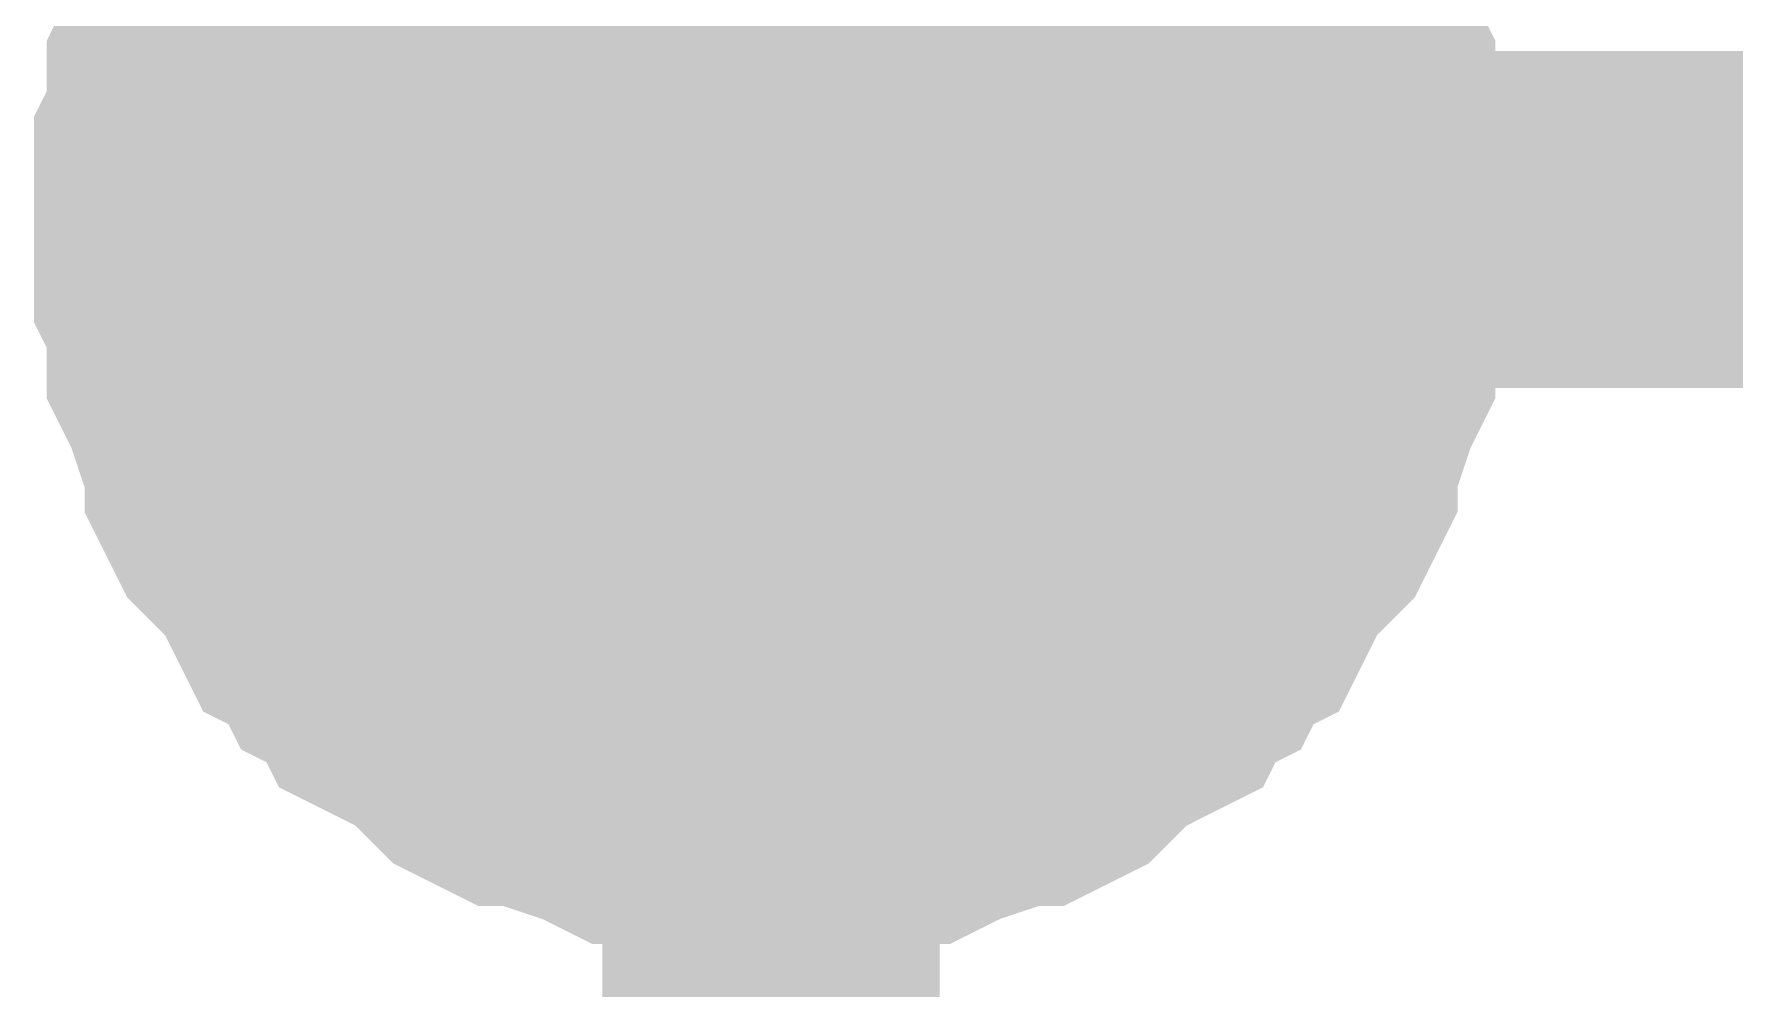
# Model space of a CAD drawing. Header units: inches. Extents: x 0 to 11.5, y 0 to 7.6.
# Drawn here: x 5.2747 to 5.3342, y 5.0729 to 5.1063 of the extents above; entities that cross this region are included whole.
import ezdxf

# ---------------------------------------------------------------- set-up
doc = ezdxf.new("R2010")
doc.units = ezdxf.units.IN
doc.header["$MEASUREMENT"] = 0
doc.layers.add('Sheet', color=255, linetype='Continuous')

msp = doc.modelspace()

# ---------------------------------------------------------------- linework, layer by layer
at = {"layer": 'Sheet'}
for points in [[(5.40035, 4.399721, 0.0118, 0.0118, 0), (5.30045, 4.399721, 0.0118, 0.0118, 0), (5.30045, 5.099837, 0.0118, 0.0118, 0), (5.30045, 6.399674, 0.0118, 0.0118, 0), (5.50025, 6.399674, 0.0118, 0.0118, 0)], [(5.280558, 5.099837, 0.0118, 0.0118, 0), (5.280558, 5.100722, 0.0118, 0.0118, 0), (5.280558, 5.102048, 0.0118, 0.0118, 0), (5.281, 5.102933, 0.0118, 0.0118, 0), (5.281, 5.103818, 0.0118, 0.0118, 0), (5.281, 5.104702, 0.0118, 0.0118, 0), (5.281442, 5.105587, 0.0118, 0.0118, 0), (5.281884, 5.106913, 0.0118, 0.0118, 0), (5.282326, 5.107798, 0.0118, 0.0118, 0), (5.282326, 5.108682, 0.0118, 0.0118, 0), (5.282768, 5.109567, 0.0118, 0.0118, 0), (5.28321, 5.110009, 0.0118, 0.0118, 0), (5.284094, 5.110894, 0.0118, 0.0118, 0), (5.284536, 5.111778, 0.0118, 0.0118, 0), (5.284978, 5.112663, 0.0118, 0.0118, 0)], [(5.280558, 5.099837, 0.0118, 0.0118, 0), (5.280558, 5.100722, 0.0118, 0.0118, 0), (5.280558, 5.102048, 0.0118, 0.0118, 0), (5.281, 5.102933, 0.0118, 0.0118, 0), (5.281, 5.103818, 0.0118, 0.0118, 0), (5.281, 5.104702, 0.0118, 0.0118, 0), (5.281442, 5.105587, 0.0118, 0.0118, 0), (5.281884, 5.106913, 0.0118, 0.0118, 0), (5.282326, 5.107798, 0.0118, 0.0118, 0), (5.282326, 5.108682, 0.0118, 0.0118, 0), (5.282768, 5.109567, 0.0118, 0.0118, 0), (5.28321, 5.110009, 0.0118, 0.0118, 0), (5.284094, 5.110894, 0.0118, 0.0118, 0), (5.284536, 5.111778, 0.0118, 0.0118, 0), (5.284978, 5.112663, 0.0118, 0.0118, 0)], [(5.280558, 5.099837, 0.0118, 0.0118, 0), (5.280558, 5.100722, 0.0118, 0.0118, 0), (5.280558, 5.102048, 0.0118, 0.0118, 0), (5.281, 5.102933, 0.0118, 0.0118, 0), (5.281, 5.103818, 0.0118, 0.0118, 0), (5.281, 5.104702, 0.0118, 0.0118, 0), (5.281442, 5.105587, 0.0118, 0.0118, 0), (5.281884, 5.106913, 0.0118, 0.0118, 0), (5.282326, 5.107798, 0.0118, 0.0118, 0), (5.282326, 5.108682, 0.0118, 0.0118, 0), (5.282768, 5.109567, 0.0118, 0.0118, 0), (5.28321, 5.110009, 0.0118, 0.0118, 0), (5.284094, 5.110894, 0.0118, 0.0118, 0), (5.284536, 5.111778, 0.0118, 0.0118, 0), (5.284978, 5.112663, 0.0118, 0.0118, 0)], [(5.280558, 5.099837, 0.0118, 0.0118, 0), (5.280558, 5.100722, 0.0118, 0.0118, 0), (5.280558, 5.102048, 0.0118, 0.0118, 0), (5.281, 5.102933, 0.0118, 0.0118, 0), (5.281, 5.103818, 0.0118, 0.0118, 0), (5.281, 5.104702, 0.0118, 0.0118, 0), (5.281442, 5.105587, 0.0118, 0.0118, 0), (5.281884, 5.106913, 0.0118, 0.0118, 0), (5.282326, 5.107798, 0.0118, 0.0118, 0), (5.282326, 5.108682, 0.0118, 0.0118, 0), (5.282768, 5.109567, 0.0118, 0.0118, 0), (5.28321, 5.110009, 0.0118, 0.0118, 0), (5.284094, 5.110894, 0.0118, 0.0118, 0), (5.284536, 5.111778, 0.0118, 0.0118, 0), (5.284978, 5.112663, 0.0118, 0.0118, 0)], [(5.315921, 5.112663, 0.0118, 0.0118, 0), (5.316363, 5.111778, 0.0118, 0.0118, 0), (5.316805, 5.110894, 0.0118, 0.0118, 0), (5.317689, 5.110009, 0.0118, 0.0118, 0), (5.318131, 5.109567, 0.0118, 0.0118, 0), (5.318573, 5.108682, 0.0118, 0.0118, 0), (5.318573, 5.107798, 0.0118, 0.0118, 0), (5.319015, 5.106913, 0.0118, 0.0118, 0), (5.319457, 5.105587, 0.0118, 0.0118, 0), (5.319899, 5.104702, 0.0118, 0.0118, 0), (5.319899, 5.103818, 0.0118, 0.0118, 0), (5.319899, 5.102933, 0.0118, 0.0118, 0), (5.320341, 5.102048, 0.0118, 0.0118, 0), (5.320341, 5.100722, 0.0118, 0.0118, 0), (5.320341, 5.099837, 0.0118, 0.0118, 0)], [(5.315921, 5.112663, 0.0118, 0.0118, 0), (5.316363, 5.111778, 0.0118, 0.0118, 0), (5.316805, 5.110894, 0.0118, 0.0118, 0), (5.317689, 5.110009, 0.0118, 0.0118, 0), (5.318131, 5.109567, 0.0118, 0.0118, 0), (5.318573, 5.108682, 0.0118, 0.0118, 0), (5.318573, 5.107798, 0.0118, 0.0118, 0), (5.319015, 5.106913, 0.0118, 0.0118, 0), (5.319457, 5.105587, 0.0118, 0.0118, 0), (5.319899, 5.104702, 0.0118, 0.0118, 0), (5.319899, 5.103818, 0.0118, 0.0118, 0), (5.319899, 5.102933, 0.0118, 0.0118, 0), (5.320341, 5.102048, 0.0118, 0.0118, 0), (5.320341, 5.100722, 0.0118, 0.0118, 0), (5.320341, 5.099837, 0.0118, 0.0118, 0)], [(5.315921, 5.112663, 0.0118, 0.0118, 0), (5.316363, 5.111778, 0.0118, 0.0118, 0), (5.316805, 5.110894, 0.0118, 0.0118, 0), (5.317689, 5.110009, 0.0118, 0.0118, 0), (5.318131, 5.109567, 0.0118, 0.0118, 0), (5.318573, 5.108682, 0.0118, 0.0118, 0), (5.318573, 5.107798, 0.0118, 0.0118, 0), (5.319015, 5.106913, 0.0118, 0.0118, 0), (5.319457, 5.105587, 0.0118, 0.0118, 0), (5.319899, 5.104702, 0.0118, 0.0118, 0), (5.319899, 5.103818, 0.0118, 0.0118, 0), (5.319899, 5.102933, 0.0118, 0.0118, 0), (5.320341, 5.102048, 0.0118, 0.0118, 0), (5.320341, 5.100722, 0.0118, 0.0118, 0), (5.320341, 5.099837, 0.0118, 0.0118, 0)], [(5.315921, 5.112663, 0.0118, 0.0118, 0), (5.316363, 5.111778, 0.0118, 0.0118, 0), (5.316805, 5.110894, 0.0118, 0.0118, 0), (5.317689, 5.110009, 0.0118, 0.0118, 0), (5.318131, 5.109567, 0.0118, 0.0118, 0), (5.318573, 5.108682, 0.0118, 0.0118, 0), (5.318573, 5.107798, 0.0118, 0.0118, 0), (5.319015, 5.106913, 0.0118, 0.0118, 0), (5.319457, 5.105587, 0.0118, 0.0118, 0), (5.319899, 5.104702, 0.0118, 0.0118, 0), (5.319899, 5.103818, 0.0118, 0.0118, 0), (5.319899, 5.102933, 0.0118, 0.0118, 0), (5.320341, 5.102048, 0.0118, 0.0118, 0), (5.320341, 5.100722, 0.0118, 0.0118, 0), (5.320341, 5.099837, 0.0118, 0.0118, 0)], [(5.280558, 5.099837, 0.0039, 0.0039, 0), (5.280558, 5.100722, 0.0039, 0.0039, 0), (5.280558, 5.102048, 0.0039, 0.0039, 0), (5.281, 5.102933, 0.0039, 0.0039, 0), (5.281, 5.103818, 0.0039, 0.0039, 0), (5.281, 5.104702, 0.0039, 0.0039, 0), (5.281442, 5.105587, 0.0039, 0.0039, 0), (5.281884, 5.106913, 0.0039, 0.0039, 0), (5.282326, 5.107798, 0.0039, 0.0039, 0), (5.282326, 5.108682, 0.0039, 0.0039, 0)], [(5.280558, 5.099837, 0.0039, 0.0039, 0), (5.280558, 5.100722, 0.0039, 0.0039, 0), (5.280558, 5.102048, 0.0039, 0.0039, 0), (5.281, 5.102933, 0.0039, 0.0039, 0), (5.281, 5.103818, 0.0039, 0.0039, 0), (5.281, 5.104702, 0.0039, 0.0039, 0), (5.281442, 5.105587, 0.0039, 0.0039, 0), (5.281884, 5.106913, 0.0039, 0.0039, 0), (5.282326, 5.107798, 0.0039, 0.0039, 0), (5.282326, 5.108682, 0.0039, 0.0039, 0)], [(5.280558, 5.099837, 0.0039, 0.0039, 0), (5.280558, 5.100722, 0.0039, 0.0039, 0), (5.280558, 5.102048, 0.0039, 0.0039, 0), (5.281, 5.102933, 0.0039, 0.0039, 0), (5.281, 5.103818, 0.0039, 0.0039, 0), (5.281, 5.104702, 0.0039, 0.0039, 0), (5.281442, 5.105587, 0.0039, 0.0039, 0), (5.281884, 5.106913, 0.0039, 0.0039, 0), (5.282326, 5.107798, 0.0039, 0.0039, 0), (5.282326, 5.108682, 0.0039, 0.0039, 0)], [(5.280558, 5.099837, 0.0039, 0.0039, 0), (5.280558, 5.100722, 0.0039, 0.0039, 0), (5.280558, 5.102048, 0.0039, 0.0039, 0), (5.281, 5.102933, 0.0039, 0.0039, 0), (5.281, 5.103818, 0.0039, 0.0039, 0), (5.281, 5.104702, 0.0039, 0.0039, 0), (5.281442, 5.105587, 0.0039, 0.0039, 0), (5.281884, 5.106913, 0.0039, 0.0039, 0), (5.282326, 5.107798, 0.0039, 0.0039, 0), (5.282326, 5.108682, 0.0039, 0.0039, 0)], [(5.318573, 5.108682, 0.0039, 0.0039, 0), (5.318573, 5.107798, 0.0039, 0.0039, 0), (5.319015, 5.106913, 0.0039, 0.0039, 0), (5.319457, 5.105587, 0.0039, 0.0039, 0), (5.319899, 5.104702, 0.0039, 0.0039, 0), (5.319899, 5.103818, 0.0039, 0.0039, 0), (5.319899, 5.102933, 0.0039, 0.0039, 0), (5.320341, 5.102048, 0.0039, 0.0039, 0), (5.320341, 5.100722, 0.0039, 0.0039, 0), (5.320341, 5.099837, 0.0039, 0.0039, 0)], [(5.318573, 5.108682, 0.0039, 0.0039, 0), (5.318573, 5.107798, 0.0039, 0.0039, 0), (5.319015, 5.106913, 0.0039, 0.0039, 0), (5.319457, 5.105587, 0.0039, 0.0039, 0), (5.319899, 5.104702, 0.0039, 0.0039, 0), (5.319899, 5.103818, 0.0039, 0.0039, 0), (5.319899, 5.102933, 0.0039, 0.0039, 0), (5.320341, 5.102048, 0.0039, 0.0039, 0), (5.320341, 5.100722, 0.0039, 0.0039, 0), (5.320341, 5.099837, 0.0039, 0.0039, 0)], [(5.318573, 5.108682, 0.0039, 0.0039, 0), (5.318573, 5.107798, 0.0039, 0.0039, 0), (5.319015, 5.106913, 0.0039, 0.0039, 0), (5.319457, 5.105587, 0.0039, 0.0039, 0), (5.319899, 5.104702, 0.0039, 0.0039, 0), (5.319899, 5.103818, 0.0039, 0.0039, 0), (5.319899, 5.102933, 0.0039, 0.0039, 0), (5.320341, 5.102048, 0.0039, 0.0039, 0), (5.320341, 5.100722, 0.0039, 0.0039, 0), (5.320341, 5.099837, 0.0039, 0.0039, 0)], [(5.318573, 5.108682, 0.0039, 0.0039, 0), (5.318573, 5.107798, 0.0039, 0.0039, 0), (5.319015, 5.106913, 0.0039, 0.0039, 0), (5.319457, 5.105587, 0.0039, 0.0039, 0), (5.319899, 5.104702, 0.0039, 0.0039, 0), (5.319899, 5.103818, 0.0039, 0.0039, 0), (5.319899, 5.102933, 0.0039, 0.0039, 0), (5.320341, 5.102048, 0.0039, 0.0039, 0), (5.320341, 5.100722, 0.0039, 0.0039, 0), (5.320341, 5.099837, 0.0039, 0.0039, 0)], [(5.30045, 5.079935, 0.0118, 0.0118, 0), (5.299566, 5.079935, 0.0118, 0.0118, 0), (5.29824, 5.079935, 0.0118, 0.0118, 0), (5.297355, 5.080377, 0.0118, 0.0118, 0), (5.296471, 5.080377, 0.0118, 0.0118, 0), (5.295587, 5.080377, 0.0118, 0.0118, 0), (5.294703, 5.080819, 0.0118, 0.0118, 0), (5.293377, 5.081262, 0.0118, 0.0118, 0), (5.292493, 5.081704, 0.0118, 0.0118, 0), (5.291609, 5.081704, 0.0118, 0.0118, 0), (5.290725, 5.082146, 0.0118, 0.0118, 0), (5.290283, 5.082588, 0.0118, 0.0118, 0), (5.289399, 5.083473, 0.0118, 0.0118, 0), (5.288515, 5.083915, 0.0118, 0.0118, 0), (5.287631, 5.084358, 0.0118, 0.0118, 0), (5.287189, 5.085242, 0.0118, 0.0118, 0), (5.286305, 5.085684, 0.0118, 0.0118, 0), (5.285863, 5.086569, 0.0118, 0.0118, 0), (5.284978, 5.087011, 0.0118, 0.0118, 0), (5.284536, 5.087896, 0.0118, 0.0118, 0), (5.284094, 5.08878, 0.0118, 0.0118, 0), (5.28321, 5.089665, 0.0118, 0.0118, 0), (5.282768, 5.090107, 0.0118, 0.0118, 0), (5.282326, 5.090992, 0.0118, 0.0118, 0), (5.282326, 5.091876, 0.0118, 0.0118, 0), (5.281884, 5.092761, 0.0118, 0.0118, 0), (5.281442, 5.094088, 0.0118, 0.0118, 0), (5.281, 5.094972, 0.0118, 0.0118, 0), (5.281, 5.095857, 0.0118, 0.0118, 0), (5.281, 5.096741, 0.0118, 0.0118, 0), (5.280558, 5.097626, 0.0118, 0.0118, 0), (5.280558, 5.098953, 0.0118, 0.0118, 0), (5.280558, 5.099837, 0.0118, 0.0118, 0)], [(5.280558, 5.099837, 0.0118, 0.0118, 0), (5.280558, 5.099837, 0.0118, 0.0118, 0)], [(5.30045, 5.079935, 0.0118, 0.0118, 0), (5.299566, 5.079935, 0.0118, 0.0118, 0), (5.29824, 5.079935, 0.0118, 0.0118, 0), (5.297355, 5.080377, 0.0118, 0.0118, 0), (5.296471, 5.080377, 0.0118, 0.0118, 0), (5.295587, 5.080377, 0.0118, 0.0118, 0), (5.294703, 5.080819, 0.0118, 0.0118, 0), (5.293377, 5.081262, 0.0118, 0.0118, 0), (5.292493, 5.081704, 0.0118, 0.0118, 0), (5.291609, 5.081704, 0.0118, 0.0118, 0), (5.290725, 5.082146, 0.0118, 0.0118, 0), (5.290283, 5.082588, 0.0118, 0.0118, 0), (5.289399, 5.083473, 0.0118, 0.0118, 0), (5.288515, 5.083915, 0.0118, 0.0118, 0), (5.287631, 5.084358, 0.0118, 0.0118, 0), (5.287189, 5.085242, 0.0118, 0.0118, 0), (5.286305, 5.085684, 0.0118, 0.0118, 0), (5.285863, 5.086569, 0.0118, 0.0118, 0), (5.284978, 5.087011, 0.0118, 0.0118, 0), (5.284536, 5.087896, 0.0118, 0.0118, 0), (5.284094, 5.08878, 0.0118, 0.0118, 0), (5.28321, 5.089665, 0.0118, 0.0118, 0), (5.282768, 5.090107, 0.0118, 0.0118, 0), (5.282326, 5.090992, 0.0118, 0.0118, 0), (5.282326, 5.091876, 0.0118, 0.0118, 0), (5.281884, 5.092761, 0.0118, 0.0118, 0), (5.281442, 5.094088, 0.0118, 0.0118, 0), (5.281, 5.094972, 0.0118, 0.0118, 0), (5.281, 5.095857, 0.0118, 0.0118, 0), (5.281, 5.096741, 0.0118, 0.0118, 0), (5.280558, 5.097626, 0.0118, 0.0118, 0), (5.280558, 5.098953, 0.0118, 0.0118, 0), (5.280558, 5.099837, 0.0118, 0.0118, 0)], [(5.280558, 5.099837, 0.0118, 0.0118, 0), (5.280558, 5.099837, 0.0118, 0.0118, 0)], [(5.30045, 5.079935, 0.0118, 0.0118, 0), (5.299566, 5.079935, 0.0118, 0.0118, 0), (5.29824, 5.079935, 0.0118, 0.0118, 0), (5.297355, 5.080377, 0.0118, 0.0118, 0), (5.296471, 5.080377, 0.0118, 0.0118, 0), (5.295587, 5.080377, 0.0118, 0.0118, 0), (5.294703, 5.080819, 0.0118, 0.0118, 0), (5.293377, 5.081262, 0.0118, 0.0118, 0), (5.292493, 5.081704, 0.0118, 0.0118, 0), (5.291609, 5.081704, 0.0118, 0.0118, 0), (5.290725, 5.082146, 0.0118, 0.0118, 0), (5.290283, 5.082588, 0.0118, 0.0118, 0), (5.289399, 5.083473, 0.0118, 0.0118, 0), (5.288515, 5.083915, 0.0118, 0.0118, 0), (5.287631, 5.084358, 0.0118, 0.0118, 0), (5.287189, 5.085242, 0.0118, 0.0118, 0), (5.286305, 5.085684, 0.0118, 0.0118, 0), (5.285863, 5.086569, 0.0118, 0.0118, 0), (5.284978, 5.087011, 0.0118, 0.0118, 0), (5.284536, 5.087896, 0.0118, 0.0118, 0), (5.284094, 5.08878, 0.0118, 0.0118, 0), (5.28321, 5.089665, 0.0118, 0.0118, 0), (5.282768, 5.090107, 0.0118, 0.0118, 0), (5.282326, 5.090992, 0.0118, 0.0118, 0), (5.282326, 5.091876, 0.0118, 0.0118, 0), (5.281884, 5.092761, 0.0118, 0.0118, 0), (5.281442, 5.094088, 0.0118, 0.0118, 0), (5.281, 5.094972, 0.0118, 0.0118, 0), (5.281, 5.095857, 0.0118, 0.0118, 0), (5.281, 5.096741, 0.0118, 0.0118, 0), (5.280558, 5.097626, 0.0118, 0.0118, 0), (5.280558, 5.098953, 0.0118, 0.0118, 0), (5.280558, 5.099837, 0.0118, 0.0118, 0)], [(5.280558, 5.099837, 0.0118, 0.0118, 0), (5.280558, 5.099837, 0.0118, 0.0118, 0)], [(5.30045, 5.079935, 0.0118, 0.0118, 0), (5.299566, 5.079935, 0.0118, 0.0118, 0), (5.29824, 5.079935, 0.0118, 0.0118, 0), (5.297355, 5.080377, 0.0118, 0.0118, 0), (5.296471, 5.080377, 0.0118, 0.0118, 0), (5.295587, 5.080377, 0.0118, 0.0118, 0), (5.294703, 5.080819, 0.0118, 0.0118, 0), (5.293377, 5.081262, 0.0118, 0.0118, 0), (5.292493, 5.081704, 0.0118, 0.0118, 0), (5.291609, 5.081704, 0.0118, 0.0118, 0), (5.290725, 5.082146, 0.0118, 0.0118, 0), (5.290283, 5.082588, 0.0118, 0.0118, 0), (5.289399, 5.083473, 0.0118, 0.0118, 0), (5.288515, 5.083915, 0.0118, 0.0118, 0), (5.287631, 5.084358, 0.0118, 0.0118, 0), (5.287189, 5.085242, 0.0118, 0.0118, 0), (5.286305, 5.085684, 0.0118, 0.0118, 0), (5.285863, 5.086569, 0.0118, 0.0118, 0), (5.284978, 5.087011, 0.0118, 0.0118, 0), (5.284536, 5.087896, 0.0118, 0.0118, 0), (5.284094, 5.08878, 0.0118, 0.0118, 0), (5.28321, 5.089665, 0.0118, 0.0118, 0), (5.282768, 5.090107, 0.0118, 0.0118, 0), (5.282326, 5.090992, 0.0118, 0.0118, 0), (5.282326, 5.091876, 0.0118, 0.0118, 0), (5.281884, 5.092761, 0.0118, 0.0118, 0), (5.281442, 5.094088, 0.0118, 0.0118, 0), (5.281, 5.094972, 0.0118, 0.0118, 0), (5.281, 5.095857, 0.0118, 0.0118, 0), (5.281, 5.096741, 0.0118, 0.0118, 0), (5.280558, 5.097626, 0.0118, 0.0118, 0), (5.280558, 5.098953, 0.0118, 0.0118, 0), (5.280558, 5.099837, 0.0118, 0.0118, 0)], [(5.280558, 5.099837, 0.0118, 0.0118, 0), (5.280558, 5.099837, 0.0118, 0.0118, 0)], [(5.320341, 5.099837, 0.0118, 0.0118, 0), (5.320341, 5.098953, 0.0118, 0.0118, 0), (5.320341, 5.097626, 0.0118, 0.0118, 0), (5.319899, 5.096741, 0.0118, 0.0118, 0), (5.319899, 5.095857, 0.0118, 0.0118, 0), (5.319899, 5.094972, 0.0118, 0.0118, 0), (5.319457, 5.094088, 0.0118, 0.0118, 0), (5.319015, 5.092761, 0.0118, 0.0118, 0), (5.318573, 5.091876, 0.0118, 0.0118, 0), (5.318573, 5.090992, 0.0118, 0.0118, 0), (5.318131, 5.090107, 0.0118, 0.0118, 0), (5.317689, 5.089665, 0.0118, 0.0118, 0), (5.316805, 5.08878, 0.0118, 0.0118, 0), (5.316363, 5.087896, 0.0118, 0.0118, 0), (5.315921, 5.087011, 0.0118, 0.0118, 0), (5.315037, 5.086569, 0.0118, 0.0118, 0), (5.314595, 5.085684, 0.0118, 0.0118, 0), (5.313711, 5.085242, 0.0118, 0.0118, 0), (5.313269, 5.084358, 0.0118, 0.0118, 0), (5.312385, 5.083915, 0.0118, 0.0118, 0), (5.311501, 5.083473, 0.0118, 0.0118, 0), (5.310617, 5.082588, 0.0118, 0.0118, 0), (5.310175, 5.082146, 0.0118, 0.0118, 0), (5.30929, 5.081704, 0.0118, 0.0118, 0), (5.308406, 5.081704, 0.0118, 0.0118, 0), (5.307522, 5.081262, 0.0118, 0.0118, 0), (5.306196, 5.080819, 0.0118, 0.0118, 0), (5.305312, 5.080377, 0.0118, 0.0118, 0), (5.304428, 5.080377, 0.0118, 0.0118, 0), (5.303544, 5.080377, 0.0118, 0.0118, 0), (5.30266, 5.079935, 0.0118, 0.0118, 0), (5.301334, 5.079935, 0.0118, 0.0118, 0), (5.30045, 5.079935, 0.0118, 0.0118, 0)], [(9.49802, 4.399721, 0.0118, 0.0118, 0), (9.39812, 4.399721, 0.0118, 0.0118, 0), (9.39812, 5.099837, 0.0118, 0.0118, 0), (5.30045, 5.099837, 0.0118, 0.0118, 0)], [(5.320341, 5.099837, 0.0118, 0.0118, 0), (5.320341, 5.098953, 0.0118, 0.0118, 0), (5.320341, 5.097626, 0.0118, 0.0118, 0), (5.319899, 5.096741, 0.0118, 0.0118, 0), (5.319899, 5.095857, 0.0118, 0.0118, 0), (5.319899, 5.094972, 0.0118, 0.0118, 0), (5.319457, 5.094088, 0.0118, 0.0118, 0), (5.319015, 5.092761, 0.0118, 0.0118, 0), (5.318573, 5.091876, 0.0118, 0.0118, 0), (5.318573, 5.090992, 0.0118, 0.0118, 0), (5.318131, 5.090107, 0.0118, 0.0118, 0), (5.317689, 5.089665, 0.0118, 0.0118, 0), (5.316805, 5.08878, 0.0118, 0.0118, 0), (5.316363, 5.087896, 0.0118, 0.0118, 0), (5.315921, 5.087011, 0.0118, 0.0118, 0), (5.315037, 5.086569, 0.0118, 0.0118, 0), (5.314595, 5.085684, 0.0118, 0.0118, 0), (5.313711, 5.085242, 0.0118, 0.0118, 0), (5.313269, 5.084358, 0.0118, 0.0118, 0), (5.312385, 5.083915, 0.0118, 0.0118, 0), (5.311501, 5.083473, 0.0118, 0.0118, 0), (5.310617, 5.082588, 0.0118, 0.0118, 0), (5.310175, 5.082146, 0.0118, 0.0118, 0), (5.30929, 5.081704, 0.0118, 0.0118, 0), (5.308406, 5.081704, 0.0118, 0.0118, 0), (5.307522, 5.081262, 0.0118, 0.0118, 0), (5.306196, 5.080819, 0.0118, 0.0118, 0), (5.305312, 5.080377, 0.0118, 0.0118, 0), (5.304428, 5.080377, 0.0118, 0.0118, 0), (5.303544, 5.080377, 0.0118, 0.0118, 0), (5.30266, 5.079935, 0.0118, 0.0118, 0), (5.301334, 5.079935, 0.0118, 0.0118, 0), (5.30045, 5.079935, 0.0118, 0.0118, 0)], [(5.320341, 5.099837, 0.0118, 0.0118, 0), (5.320341, 5.098953, 0.0118, 0.0118, 0), (5.320341, 5.097626, 0.0118, 0.0118, 0), (5.319899, 5.096741, 0.0118, 0.0118, 0), (5.319899, 5.095857, 0.0118, 0.0118, 0), (5.319899, 5.094972, 0.0118, 0.0118, 0), (5.319457, 5.094088, 0.0118, 0.0118, 0), (5.319015, 5.092761, 0.0118, 0.0118, 0), (5.318573, 5.091876, 0.0118, 0.0118, 0), (5.318573, 5.090992, 0.0118, 0.0118, 0), (5.318131, 5.090107, 0.0118, 0.0118, 0), (5.317689, 5.089665, 0.0118, 0.0118, 0), (5.316805, 5.08878, 0.0118, 0.0118, 0), (5.316363, 5.087896, 0.0118, 0.0118, 0), (5.315921, 5.087011, 0.0118, 0.0118, 0), (5.315037, 5.086569, 0.0118, 0.0118, 0), (5.314595, 5.085684, 0.0118, 0.0118, 0), (5.313711, 5.085242, 0.0118, 0.0118, 0), (5.313269, 5.084358, 0.0118, 0.0118, 0), (5.312385, 5.083915, 0.0118, 0.0118, 0), (5.311501, 5.083473, 0.0118, 0.0118, 0), (5.310617, 5.082588, 0.0118, 0.0118, 0), (5.310175, 5.082146, 0.0118, 0.0118, 0), (5.30929, 5.081704, 0.0118, 0.0118, 0), (5.308406, 5.081704, 0.0118, 0.0118, 0), (5.307522, 5.081262, 0.0118, 0.0118, 0), (5.306196, 5.080819, 0.0118, 0.0118, 0), (5.305312, 5.080377, 0.0118, 0.0118, 0), (5.304428, 5.080377, 0.0118, 0.0118, 0), (5.303544, 5.080377, 0.0118, 0.0118, 0), (5.30266, 5.079935, 0.0118, 0.0118, 0), (5.301334, 5.079935, 0.0118, 0.0118, 0), (5.30045, 5.079935, 0.0118, 0.0118, 0)], [(5.320341, 5.099837, 0.0118, 0.0118, 0), (5.320341, 5.098953, 0.0118, 0.0118, 0), (5.320341, 5.097626, 0.0118, 0.0118, 0), (5.319899, 5.096741, 0.0118, 0.0118, 0), (5.319899, 5.095857, 0.0118, 0.0118, 0), (5.319899, 5.094972, 0.0118, 0.0118, 0), (5.319457, 5.094088, 0.0118, 0.0118, 0), (5.319015, 5.092761, 0.0118, 0.0118, 0), (5.318573, 5.091876, 0.0118, 0.0118, 0), (5.318573, 5.090992, 0.0118, 0.0118, 0), (5.318131, 5.090107, 0.0118, 0.0118, 0), (5.317689, 5.089665, 0.0118, 0.0118, 0), (5.316805, 5.08878, 0.0118, 0.0118, 0), (5.316363, 5.087896, 0.0118, 0.0118, 0), (5.315921, 5.087011, 0.0118, 0.0118, 0), (5.315037, 5.086569, 0.0118, 0.0118, 0), (5.314595, 5.085684, 0.0118, 0.0118, 0), (5.313711, 5.085242, 0.0118, 0.0118, 0), (5.313269, 5.084358, 0.0118, 0.0118, 0), (5.312385, 5.083915, 0.0118, 0.0118, 0), (5.311501, 5.083473, 0.0118, 0.0118, 0), (5.310617, 5.082588, 0.0118, 0.0118, 0), (5.310175, 5.082146, 0.0118, 0.0118, 0), (5.30929, 5.081704, 0.0118, 0.0118, 0), (5.308406, 5.081704, 0.0118, 0.0118, 0), (5.307522, 5.081262, 0.0118, 0.0118, 0), (5.306196, 5.080819, 0.0118, 0.0118, 0), (5.305312, 5.080377, 0.0118, 0.0118, 0), (5.304428, 5.080377, 0.0118, 0.0118, 0), (5.303544, 5.080377, 0.0118, 0.0118, 0), (5.30266, 5.079935, 0.0118, 0.0118, 0), (5.301334, 5.079935, 0.0118, 0.0118, 0), (5.30045, 5.079935, 0.0118, 0.0118, 0)], [(5.320341, 5.099837, 0.0118, 0.0118, 0), (5.320341, 5.099837, 0.0118, 0.0118, 0), (5.320341, 5.099837, 0.0118, 0.0118, 0), (5.320341, 5.099837, 0.0118, 0.0118, 0), (5.320341, 5.099837, 0.0118, 0.0118, 0), (5.320341, 5.099837, 0.0118, 0.0118, 0), (5.320341, 5.099837, 0.0118, 0.0118, 0), (5.320341, 5.099837, 0.0118, 0.0118, 0), (5.320341, 5.099837, 0.0118, 0.0118, 0), (5.320341, 5.099837, 0.0118, 0.0118, 0), (5.320341, 5.099837, 0.0118, 0.0118, 0), (5.320341, 5.099837, 0.0118, 0.0118, 0), (5.320341, 5.099837, 0.0118, 0.0118, 0), (5.320341, 5.099837, 0.0118, 0.0118, 0), (5.320341, 5.099837, 0.0118, 0.0118, 0), (5.320341, 5.099837, 0.0118, 0.0118, 0), (5.320341, 5.099837, 0.0118, 0.0118, 0), (5.320341, 5.099837, 0.0118, 0.0118, 0), (5.320341, 5.099837, 0.0118, 0.0118, 0), (5.320341, 5.099837, 0.0118, 0.0118, 0), (5.320341, 5.099837, 0.0118, 0.0118, 0), (5.320341, 5.099837, 0.0118, 0.0118, 0), (5.320341, 5.099837, 0.0118, 0.0118, 0), (5.320341, 5.099837, 0.0118, 0.0118, 0), (5.320341, 5.099837, 0.0118, 0.0118, 0), (5.320341, 5.099837, 0.0118, 0.0118, 0), (5.320341, 5.099837, 0.0118, 0.0118, 0), (5.320341, 5.099837, 0.0118, 0.0118, 0), (5.320341, 5.099837, 0.0118, 0.0118, 0), (5.320341, 5.099837, 0.0118, 0.0118, 0), (5.320341, 5.099837, 0.0118, 0.0118, 0), (5.320341, 5.099837, 0.0118, 0.0118, 0), (5.320341, 5.099837, 0.0118, 0.0118, 0)], [(5.320341, 5.099837, 0.0118, 0.0118, 0), (5.320341, 5.099837, 0.0118, 0.0118, 0)], [(5.320341, 5.099837, 0.0118, 0.0118, 0), (5.320341, 5.099837, 0.0118, 0.0118, 0), (5.320341, 5.099837, 0.0118, 0.0118, 0), (5.320341, 5.099837, 0.0118, 0.0118, 0), (5.320341, 5.099837, 0.0118, 0.0118, 0), (5.320341, 5.099837, 0.0118, 0.0118, 0), (5.320341, 5.099837, 0.0118, 0.0118, 0), (5.320341, 5.099837, 0.0118, 0.0118, 0), (5.320341, 5.099837, 0.0118, 0.0118, 0), (5.320341, 5.099837, 0.0118, 0.0118, 0), (5.320341, 5.099837, 0.0118, 0.0118, 0), (5.320341, 5.099837, 0.0118, 0.0118, 0), (5.320341, 5.099837, 0.0118, 0.0118, 0), (5.320341, 5.099837, 0.0118, 0.0118, 0), (5.320341, 5.099837, 0.0118, 0.0118, 0), (5.320341, 5.099837, 0.0118, 0.0118, 0), (5.320341, 5.099837, 0.0118, 0.0118, 0), (5.320341, 5.099837, 0.0118, 0.0118, 0), (5.320341, 5.099837, 0.0118, 0.0118, 0), (5.320341, 5.099837, 0.0118, 0.0118, 0), (5.320341, 5.099837, 0.0118, 0.0118, 0), (5.320341, 5.099837, 0.0118, 0.0118, 0), (5.320341, 5.099837, 0.0118, 0.0118, 0), (5.320341, 5.099837, 0.0118, 0.0118, 0), (5.320341, 5.099837, 0.0118, 0.0118, 0), (5.320341, 5.099837, 0.0118, 0.0118, 0), (5.320341, 5.099837, 0.0118, 0.0118, 0), (5.320341, 5.099837, 0.0118, 0.0118, 0), (5.320341, 5.099837, 0.0118, 0.0118, 0), (5.320341, 5.099837, 0.0118, 0.0118, 0), (5.320341, 5.099837, 0.0118, 0.0118, 0), (5.320341, 5.099837, 0.0118, 0.0118, 0), (5.320341, 5.099837, 0.0118, 0.0118, 0)], [(5.320341, 5.099837, 0.0118, 0.0118, 0), (5.320341, 5.099837, 0.0118, 0.0118, 0)], [(5.320341, 5.099837, 0.0118, 0.0118, 0), (5.320341, 5.099837, 0.0118, 0.0118, 0), (5.320341, 5.099837, 0.0118, 0.0118, 0), (5.320341, 5.099837, 0.0118, 0.0118, 0), (5.320341, 5.099837, 0.0118, 0.0118, 0), (5.320341, 5.099837, 0.0118, 0.0118, 0), (5.320341, 5.099837, 0.0118, 0.0118, 0), (5.320341, 5.099837, 0.0118, 0.0118, 0), (5.320341, 5.099837, 0.0118, 0.0118, 0), (5.320341, 5.099837, 0.0118, 0.0118, 0), (5.320341, 5.099837, 0.0118, 0.0118, 0), (5.320341, 5.099837, 0.0118, 0.0118, 0), (5.320341, 5.099837, 0.0118, 0.0118, 0), (5.320341, 5.099837, 0.0118, 0.0118, 0), (5.320341, 5.099837, 0.0118, 0.0118, 0), (5.320341, 5.099837, 0.0118, 0.0118, 0), (5.320341, 5.099837, 0.0118, 0.0118, 0), (5.320341, 5.099837, 0.0118, 0.0118, 0), (5.320341, 5.099837, 0.0118, 0.0118, 0), (5.320341, 5.099837, 0.0118, 0.0118, 0), (5.320341, 5.099837, 0.0118, 0.0118, 0), (5.320341, 5.099837, 0.0118, 0.0118, 0), (5.320341, 5.099837, 0.0118, 0.0118, 0), (5.320341, 5.099837, 0.0118, 0.0118, 0), (5.320341, 5.099837, 0.0118, 0.0118, 0), (5.320341, 5.099837, 0.0118, 0.0118, 0), (5.320341, 5.099837, 0.0118, 0.0118, 0), (5.320341, 5.099837, 0.0118, 0.0118, 0), (5.320341, 5.099837, 0.0118, 0.0118, 0), (5.320341, 5.099837, 0.0118, 0.0118, 0), (5.320341, 5.099837, 0.0118, 0.0118, 0), (5.320341, 5.099837, 0.0118, 0.0118, 0), (5.320341, 5.099837, 0.0118, 0.0118, 0)], [(5.320341, 5.099837, 0.0118, 0.0118, 0), (5.320341, 5.099837, 0.0118, 0.0118, 0)], [(5.320341, 5.099837, 0.0118, 0.0118, 0), (5.320341, 5.099837, 0.0118, 0.0118, 0), (5.320341, 5.099837, 0.0118, 0.0118, 0), (5.320341, 5.099837, 0.0118, 0.0118, 0), (5.320341, 5.099837, 0.0118, 0.0118, 0), (5.320341, 5.099837, 0.0118, 0.0118, 0), (5.320341, 5.099837, 0.0118, 0.0118, 0), (5.320341, 5.099837, 0.0118, 0.0118, 0), (5.320341, 5.099837, 0.0118, 0.0118, 0), (5.320341, 5.099837, 0.0118, 0.0118, 0), (5.320341, 5.099837, 0.0118, 0.0118, 0), (5.320341, 5.099837, 0.0118, 0.0118, 0), (5.320341, 5.099837, 0.0118, 0.0118, 0), (5.320341, 5.099837, 0.0118, 0.0118, 0), (5.320341, 5.099837, 0.0118, 0.0118, 0), (5.320341, 5.099837, 0.0118, 0.0118, 0), (5.320341, 5.099837, 0.0118, 0.0118, 0), (5.320341, 5.099837, 0.0118, 0.0118, 0), (5.320341, 5.099837, 0.0118, 0.0118, 0), (5.320341, 5.099837, 0.0118, 0.0118, 0), (5.320341, 5.099837, 0.0118, 0.0118, 0), (5.320341, 5.099837, 0.0118, 0.0118, 0), (5.320341, 5.099837, 0.0118, 0.0118, 0), (5.320341, 5.099837, 0.0118, 0.0118, 0), (5.320341, 5.099837, 0.0118, 0.0118, 0), (5.320341, 5.099837, 0.0118, 0.0118, 0), (5.320341, 5.099837, 0.0118, 0.0118, 0), (5.320341, 5.099837, 0.0118, 0.0118, 0), (5.320341, 5.099837, 0.0118, 0.0118, 0), (5.320341, 5.099837, 0.0118, 0.0118, 0), (5.320341, 5.099837, 0.0118, 0.0118, 0), (5.320341, 5.099837, 0.0118, 0.0118, 0), (5.320341, 5.099837, 0.0118, 0.0118, 0)], [(5.320341, 5.099837, 0.0118, 0.0118, 0), (5.320341, 5.099837, 0.0118, 0.0118, 0)], [(5.30045, 5.079935, 0.0039, 0.0039, 0), (5.299566, 5.079935, 0.0039, 0.0039, 0), (5.29824, 5.079935, 0.0039, 0.0039, 0), (5.297355, 5.080377, 0.0039, 0.0039, 0), (5.296471, 5.080377, 0.0039, 0.0039, 0), (5.295587, 5.080377, 0.0039, 0.0039, 0), (5.294703, 5.080819, 0.0039, 0.0039, 0), (5.293377, 5.081262, 0.0039, 0.0039, 0), (5.292493, 5.081704, 0.0039, 0.0039, 0), (5.291609, 5.081704, 0.0039, 0.0039, 0), (5.290725, 5.082146, 0.0039, 0.0039, 0), (5.290283, 5.082588, 0.0039, 0.0039, 0), (5.289399, 5.083473, 0.0039, 0.0039, 0), (5.288515, 5.083915, 0.0039, 0.0039, 0), (5.287631, 5.084358, 0.0039, 0.0039, 0), (5.287189, 5.085242, 0.0039, 0.0039, 0), (5.286305, 5.085684, 0.0039, 0.0039, 0), (5.285863, 5.086569, 0.0039, 0.0039, 0), (5.284978, 5.087011, 0.0039, 0.0039, 0), (5.284536, 5.087896, 0.0039, 0.0039, 0), (5.284094, 5.08878, 0.0039, 0.0039, 0), (5.28321, 5.089665, 0.0039, 0.0039, 0), (5.282768, 5.090107, 0.0039, 0.0039, 0), (5.282326, 5.090992, 0.0039, 0.0039, 0), (5.282326, 5.091876, 0.0039, 0.0039, 0), (5.281884, 5.092761, 0.0039, 0.0039, 0), (5.281442, 5.094088, 0.0039, 0.0039, 0), (5.281, 5.094972, 0.0039, 0.0039, 0), (5.281, 5.095857, 0.0039, 0.0039, 0), (5.281, 5.096741, 0.0039, 0.0039, 0), (5.280558, 5.097626, 0.0039, 0.0039, 0), (5.280558, 5.098953, 0.0039, 0.0039, 0), (5.280558, 5.099837, 0.0039, 0.0039, 0)], [(5.280558, 5.099837, 0.0039, 0.0039, 0), (5.280558, 5.099837, 0.0039, 0.0039, 0)], [(5.30045, 5.079935, 0.0039, 0.0039, 0), (5.299566, 5.079935, 0.0039, 0.0039, 0), (5.29824, 5.079935, 0.0039, 0.0039, 0), (5.297355, 5.080377, 0.0039, 0.0039, 0), (5.296471, 5.080377, 0.0039, 0.0039, 0), (5.295587, 5.080377, 0.0039, 0.0039, 0), (5.294703, 5.080819, 0.0039, 0.0039, 0), (5.293377, 5.081262, 0.0039, 0.0039, 0), (5.292493, 5.081704, 0.0039, 0.0039, 0), (5.291609, 5.081704, 0.0039, 0.0039, 0), (5.290725, 5.082146, 0.0039, 0.0039, 0), (5.290283, 5.082588, 0.0039, 0.0039, 0), (5.289399, 5.083473, 0.0039, 0.0039, 0), (5.288515, 5.083915, 0.0039, 0.0039, 0), (5.287631, 5.084358, 0.0039, 0.0039, 0), (5.287189, 5.085242, 0.0039, 0.0039, 0), (5.286305, 5.085684, 0.0039, 0.0039, 0), (5.285863, 5.086569, 0.0039, 0.0039, 0), (5.284978, 5.087011, 0.0039, 0.0039, 0), (5.284536, 5.087896, 0.0039, 0.0039, 0), (5.284094, 5.08878, 0.0039, 0.0039, 0), (5.28321, 5.089665, 0.0039, 0.0039, 0), (5.282768, 5.090107, 0.0039, 0.0039, 0), (5.282326, 5.090992, 0.0039, 0.0039, 0), (5.282326, 5.091876, 0.0039, 0.0039, 0), (5.281884, 5.092761, 0.0039, 0.0039, 0), (5.281442, 5.094088, 0.0039, 0.0039, 0), (5.281, 5.094972, 0.0039, 0.0039, 0), (5.281, 5.095857, 0.0039, 0.0039, 0), (5.281, 5.096741, 0.0039, 0.0039, 0), (5.280558, 5.097626, 0.0039, 0.0039, 0), (5.280558, 5.098953, 0.0039, 0.0039, 0), (5.280558, 5.099837, 0.0039, 0.0039, 0)], [(5.280558, 5.099837, 0.0039, 0.0039, 0), (5.280558, 5.099837, 0.0039, 0.0039, 0)], [(5.30045, 5.079935, 0.0039, 0.0039, 0), (5.299566, 5.079935, 0.0039, 0.0039, 0), (5.29824, 5.079935, 0.0039, 0.0039, 0), (5.297355, 5.080377, 0.0039, 0.0039, 0), (5.296471, 5.080377, 0.0039, 0.0039, 0), (5.295587, 5.080377, 0.0039, 0.0039, 0), (5.294703, 5.080819, 0.0039, 0.0039, 0), (5.293377, 5.081262, 0.0039, 0.0039, 0), (5.292493, 5.081704, 0.0039, 0.0039, 0), (5.291609, 5.081704, 0.0039, 0.0039, 0), (5.290725, 5.082146, 0.0039, 0.0039, 0), (5.290283, 5.082588, 0.0039, 0.0039, 0), (5.289399, 5.083473, 0.0039, 0.0039, 0), (5.288515, 5.083915, 0.0039, 0.0039, 0), (5.287631, 5.084358, 0.0039, 0.0039, 0), (5.287189, 5.085242, 0.0039, 0.0039, 0), (5.286305, 5.085684, 0.0039, 0.0039, 0), (5.285863, 5.086569, 0.0039, 0.0039, 0), (5.284978, 5.087011, 0.0039, 0.0039, 0), (5.284536, 5.087896, 0.0039, 0.0039, 0), (5.284094, 5.08878, 0.0039, 0.0039, 0), (5.28321, 5.089665, 0.0039, 0.0039, 0), (5.282768, 5.090107, 0.0039, 0.0039, 0), (5.282326, 5.090992, 0.0039, 0.0039, 0), (5.282326, 5.091876, 0.0039, 0.0039, 0), (5.281884, 5.092761, 0.0039, 0.0039, 0), (5.281442, 5.094088, 0.0039, 0.0039, 0), (5.281, 5.094972, 0.0039, 0.0039, 0), (5.281, 5.095857, 0.0039, 0.0039, 0), (5.281, 5.096741, 0.0039, 0.0039, 0), (5.280558, 5.097626, 0.0039, 0.0039, 0), (5.280558, 5.098953, 0.0039, 0.0039, 0), (5.280558, 5.099837, 0.0039, 0.0039, 0)], [(5.280558, 5.099837, 0.0039, 0.0039, 0), (5.280558, 5.099837, 0.0039, 0.0039, 0)], [(5.30045, 5.079935, 0.0039, 0.0039, 0), (5.299566, 5.079935, 0.0039, 0.0039, 0), (5.29824, 5.079935, 0.0039, 0.0039, 0), (5.297355, 5.080377, 0.0039, 0.0039, 0), (5.296471, 5.080377, 0.0039, 0.0039, 0), (5.295587, 5.080377, 0.0039, 0.0039, 0), (5.294703, 5.080819, 0.0039, 0.0039, 0), (5.293377, 5.081262, 0.0039, 0.0039, 0), (5.292493, 5.081704, 0.0039, 0.0039, 0), (5.291609, 5.081704, 0.0039, 0.0039, 0), (5.290725, 5.082146, 0.0039, 0.0039, 0), (5.290283, 5.082588, 0.0039, 0.0039, 0), (5.289399, 5.083473, 0.0039, 0.0039, 0), (5.288515, 5.083915, 0.0039, 0.0039, 0), (5.287631, 5.084358, 0.0039, 0.0039, 0), (5.287189, 5.085242, 0.0039, 0.0039, 0), (5.286305, 5.085684, 0.0039, 0.0039, 0), (5.285863, 5.086569, 0.0039, 0.0039, 0), (5.284978, 5.087011, 0.0039, 0.0039, 0), (5.284536, 5.087896, 0.0039, 0.0039, 0), (5.284094, 5.08878, 0.0039, 0.0039, 0), (5.28321, 5.089665, 0.0039, 0.0039, 0), (5.282768, 5.090107, 0.0039, 0.0039, 0), (5.282326, 5.090992, 0.0039, 0.0039, 0), (5.282326, 5.091876, 0.0039, 0.0039, 0), (5.281884, 5.092761, 0.0039, 0.0039, 0), (5.281442, 5.094088, 0.0039, 0.0039, 0), (5.281, 5.094972, 0.0039, 0.0039, 0), (5.281, 5.095857, 0.0039, 0.0039, 0), (5.281, 5.096741, 0.0039, 0.0039, 0), (5.280558, 5.097626, 0.0039, 0.0039, 0), (5.280558, 5.098953, 0.0039, 0.0039, 0), (5.280558, 5.099837, 0.0039, 0.0039, 0)], [(5.280558, 5.099837, 0.0039, 0.0039, 0), (5.280558, 5.099837, 0.0039, 0.0039, 0)], [(5.320341, 5.099837, 0.0039, 0.0039, 0), (5.320341, 5.098953, 0.0039, 0.0039, 0), (5.320341, 5.097626, 0.0039, 0.0039, 0), (5.319899, 5.096741, 0.0039, 0.0039, 0), (5.319899, 5.095857, 0.0039, 0.0039, 0), (5.319899, 5.094972, 0.0039, 0.0039, 0), (5.319457, 5.094088, 0.0039, 0.0039, 0), (5.319015, 5.092761, 0.0039, 0.0039, 0), (5.318573, 5.091876, 0.0039, 0.0039, 0), (5.318573, 5.090992, 0.0039, 0.0039, 0), (5.318131, 5.090107, 0.0039, 0.0039, 0), (5.317689, 5.089665, 0.0039, 0.0039, 0), (5.316805, 5.08878, 0.0039, 0.0039, 0), (5.316363, 5.087896, 0.0039, 0.0039, 0), (5.315921, 5.087011, 0.0039, 0.0039, 0), (5.315037, 5.086569, 0.0039, 0.0039, 0), (5.314595, 5.085684, 0.0039, 0.0039, 0), (5.313711, 5.085242, 0.0039, 0.0039, 0), (5.313269, 5.084358, 0.0039, 0.0039, 0), (5.312385, 5.083915, 0.0039, 0.0039, 0), (5.311501, 5.083473, 0.0039, 0.0039, 0), (5.310617, 5.082588, 0.0039, 0.0039, 0), (5.310175, 5.082146, 0.0039, 0.0039, 0), (5.30929, 5.081704, 0.0039, 0.0039, 0), (5.308406, 5.081704, 0.0039, 0.0039, 0), (5.307522, 5.081262, 0.0039, 0.0039, 0), (5.306196, 5.080819, 0.0039, 0.0039, 0), (5.305312, 5.080377, 0.0039, 0.0039, 0), (5.304428, 5.080377, 0.0039, 0.0039, 0), (5.303544, 5.080377, 0.0039, 0.0039, 0), (5.30266, 5.079935, 0.0039, 0.0039, 0), (5.301334, 5.079935, 0.0039, 0.0039, 0), (5.30045, 5.079935, 0.0039, 0.0039, 0)], [(5.320341, 5.099837, 0.0039, 0.0039, 0), (5.320341, 5.098953, 0.0039, 0.0039, 0), (5.320341, 5.097626, 0.0039, 0.0039, 0), (5.319899, 5.096741, 0.0039, 0.0039, 0), (5.319899, 5.095857, 0.0039, 0.0039, 0), (5.319899, 5.094972, 0.0039, 0.0039, 0), (5.319457, 5.094088, 0.0039, 0.0039, 0), (5.319015, 5.092761, 0.0039, 0.0039, 0), (5.318573, 5.091876, 0.0039, 0.0039, 0), (5.318573, 5.090992, 0.0039, 0.0039, 0), (5.318131, 5.090107, 0.0039, 0.0039, 0), (5.317689, 5.089665, 0.0039, 0.0039, 0), (5.316805, 5.08878, 0.0039, 0.0039, 0), (5.316363, 5.087896, 0.0039, 0.0039, 0), (5.315921, 5.087011, 0.0039, 0.0039, 0), (5.315037, 5.086569, 0.0039, 0.0039, 0), (5.314595, 5.085684, 0.0039, 0.0039, 0), (5.313711, 5.085242, 0.0039, 0.0039, 0), (5.313269, 5.084358, 0.0039, 0.0039, 0), (5.312385, 5.083915, 0.0039, 0.0039, 0), (5.311501, 5.083473, 0.0039, 0.0039, 0), (5.310617, 5.082588, 0.0039, 0.0039, 0), (5.310175, 5.082146, 0.0039, 0.0039, 0), (5.30929, 5.081704, 0.0039, 0.0039, 0), (5.308406, 5.081704, 0.0039, 0.0039, 0), (5.307522, 5.081262, 0.0039, 0.0039, 0), (5.306196, 5.080819, 0.0039, 0.0039, 0), (5.305312, 5.080377, 0.0039, 0.0039, 0), (5.304428, 5.080377, 0.0039, 0.0039, 0), (5.303544, 5.080377, 0.0039, 0.0039, 0), (5.30266, 5.079935, 0.0039, 0.0039, 0), (5.301334, 5.079935, 0.0039, 0.0039, 0), (5.30045, 5.079935, 0.0039, 0.0039, 0)], [(5.320341, 5.099837, 0.0039, 0.0039, 0), (5.320341, 5.098953, 0.0039, 0.0039, 0), (5.320341, 5.097626, 0.0039, 0.0039, 0), (5.319899, 5.096741, 0.0039, 0.0039, 0), (5.319899, 5.095857, 0.0039, 0.0039, 0), (5.319899, 5.094972, 0.0039, 0.0039, 0), (5.319457, 5.094088, 0.0039, 0.0039, 0), (5.319015, 5.092761, 0.0039, 0.0039, 0), (5.318573, 5.091876, 0.0039, 0.0039, 0), (5.318573, 5.090992, 0.0039, 0.0039, 0), (5.318131, 5.090107, 0.0039, 0.0039, 0), (5.317689, 5.089665, 0.0039, 0.0039, 0), (5.316805, 5.08878, 0.0039, 0.0039, 0), (5.316363, 5.087896, 0.0039, 0.0039, 0), (5.315921, 5.087011, 0.0039, 0.0039, 0), (5.315037, 5.086569, 0.0039, 0.0039, 0), (5.314595, 5.085684, 0.0039, 0.0039, 0), (5.313711, 5.085242, 0.0039, 0.0039, 0), (5.313269, 5.084358, 0.0039, 0.0039, 0), (5.312385, 5.083915, 0.0039, 0.0039, 0), (5.311501, 5.083473, 0.0039, 0.0039, 0), (5.310617, 5.082588, 0.0039, 0.0039, 0), (5.310175, 5.082146, 0.0039, 0.0039, 0), (5.30929, 5.081704, 0.0039, 0.0039, 0), (5.308406, 5.081704, 0.0039, 0.0039, 0), (5.307522, 5.081262, 0.0039, 0.0039, 0), (5.306196, 5.080819, 0.0039, 0.0039, 0), (5.305312, 5.080377, 0.0039, 0.0039, 0), (5.304428, 5.080377, 0.0039, 0.0039, 0), (5.303544, 5.080377, 0.0039, 0.0039, 0), (5.30266, 5.079935, 0.0039, 0.0039, 0), (5.301334, 5.079935, 0.0039, 0.0039, 0), (5.30045, 5.079935, 0.0039, 0.0039, 0)], [(5.320341, 5.099837, 0.0039, 0.0039, 0), (5.320341, 5.098953, 0.0039, 0.0039, 0), (5.320341, 5.097626, 0.0039, 0.0039, 0), (5.319899, 5.096741, 0.0039, 0.0039, 0), (5.319899, 5.095857, 0.0039, 0.0039, 0), (5.319899, 5.094972, 0.0039, 0.0039, 0), (5.319457, 5.094088, 0.0039, 0.0039, 0), (5.319015, 5.092761, 0.0039, 0.0039, 0), (5.318573, 5.091876, 0.0039, 0.0039, 0), (5.318573, 5.090992, 0.0039, 0.0039, 0), (5.318131, 5.090107, 0.0039, 0.0039, 0), (5.317689, 5.089665, 0.0039, 0.0039, 0), (5.316805, 5.08878, 0.0039, 0.0039, 0), (5.316363, 5.087896, 0.0039, 0.0039, 0), (5.315921, 5.087011, 0.0039, 0.0039, 0), (5.315037, 5.086569, 0.0039, 0.0039, 0), (5.314595, 5.085684, 0.0039, 0.0039, 0), (5.313711, 5.085242, 0.0039, 0.0039, 0), (5.313269, 5.084358, 0.0039, 0.0039, 0), (5.312385, 5.083915, 0.0039, 0.0039, 0), (5.311501, 5.083473, 0.0039, 0.0039, 0), (5.310617, 5.082588, 0.0039, 0.0039, 0), (5.310175, 5.082146, 0.0039, 0.0039, 0), (5.30929, 5.081704, 0.0039, 0.0039, 0), (5.308406, 5.081704, 0.0039, 0.0039, 0), (5.307522, 5.081262, 0.0039, 0.0039, 0), (5.306196, 5.080819, 0.0039, 0.0039, 0), (5.305312, 5.080377, 0.0039, 0.0039, 0), (5.304428, 5.080377, 0.0039, 0.0039, 0), (5.303544, 5.080377, 0.0039, 0.0039, 0), (5.30266, 5.079935, 0.0039, 0.0039, 0), (5.301334, 5.079935, 0.0039, 0.0039, 0), (5.30045, 5.079935, 0.0039, 0.0039, 0)], [(5.320341, 5.099837, 0.0039, 0.0039, 0), (5.320341, 5.099837, 0.0039, 0.0039, 0), (5.320341, 5.099837, 0.0039, 0.0039, 0), (5.320341, 5.099837, 0.0039, 0.0039, 0), (5.320341, 5.099837, 0.0039, 0.0039, 0), (5.320341, 5.099837, 0.0039, 0.0039, 0), (5.320341, 5.099837, 0.0039, 0.0039, 0), (5.320341, 5.099837, 0.0039, 0.0039, 0), (5.320341, 5.099837, 0.0039, 0.0039, 0), (5.320341, 5.099837, 0.0039, 0.0039, 0), (5.320341, 5.099837, 0.0039, 0.0039, 0), (5.320341, 5.099837, 0.0039, 0.0039, 0), (5.320341, 5.099837, 0.0039, 0.0039, 0), (5.320341, 5.099837, 0.0039, 0.0039, 0), (5.320341, 5.099837, 0.0039, 0.0039, 0), (5.320341, 5.099837, 0.0039, 0.0039, 0), (5.320341, 5.099837, 0.0039, 0.0039, 0), (5.320341, 5.099837, 0.0039, 0.0039, 0), (5.320341, 5.099837, 0.0039, 0.0039, 0), (5.320341, 5.099837, 0.0039, 0.0039, 0), (5.320341, 5.099837, 0.0039, 0.0039, 0), (5.320341, 5.099837, 0.0039, 0.0039, 0), (5.320341, 5.099837, 0.0039, 0.0039, 0), (5.320341, 5.099837, 0.0039, 0.0039, 0), (5.320341, 5.099837, 0.0039, 0.0039, 0), (5.320341, 5.099837, 0.0039, 0.0039, 0), (5.320341, 5.099837, 0.0039, 0.0039, 0), (5.320341, 5.099837, 0.0039, 0.0039, 0), (5.320341, 5.099837, 0.0039, 0.0039, 0), (5.320341, 5.099837, 0.0039, 0.0039, 0), (5.320341, 5.099837, 0.0039, 0.0039, 0), (5.320341, 5.099837, 0.0039, 0.0039, 0), (5.320341, 5.099837, 0.0039, 0.0039, 0)], [(5.320341, 5.099837, 0.0039, 0.0039, 0), (5.320341, 5.099837, 0.0039, 0.0039, 0)], [(5.320341, 5.099837, 0.0039, 0.0039, 0), (5.320341, 5.099837, 0.0039, 0.0039, 0), (5.320341, 5.099837, 0.0039, 0.0039, 0), (5.320341, 5.099837, 0.0039, 0.0039, 0), (5.320341, 5.099837, 0.0039, 0.0039, 0), (5.320341, 5.099837, 0.0039, 0.0039, 0), (5.320341, 5.099837, 0.0039, 0.0039, 0), (5.320341, 5.099837, 0.0039, 0.0039, 0), (5.320341, 5.099837, 0.0039, 0.0039, 0), (5.320341, 5.099837, 0.0039, 0.0039, 0), (5.320341, 5.099837, 0.0039, 0.0039, 0), (5.320341, 5.099837, 0.0039, 0.0039, 0), (5.320341, 5.099837, 0.0039, 0.0039, 0), (5.320341, 5.099837, 0.0039, 0.0039, 0), (5.320341, 5.099837, 0.0039, 0.0039, 0), (5.320341, 5.099837, 0.0039, 0.0039, 0), (5.320341, 5.099837, 0.0039, 0.0039, 0), (5.320341, 5.099837, 0.0039, 0.0039, 0), (5.320341, 5.099837, 0.0039, 0.0039, 0), (5.320341, 5.099837, 0.0039, 0.0039, 0), (5.320341, 5.099837, 0.0039, 0.0039, 0), (5.320341, 5.099837, 0.0039, 0.0039, 0), (5.320341, 5.099837, 0.0039, 0.0039, 0), (5.320341, 5.099837, 0.0039, 0.0039, 0), (5.320341, 5.099837, 0.0039, 0.0039, 0), (5.320341, 5.099837, 0.0039, 0.0039, 0), (5.320341, 5.099837, 0.0039, 0.0039, 0), (5.320341, 5.099837, 0.0039, 0.0039, 0), (5.320341, 5.099837, 0.0039, 0.0039, 0), (5.320341, 5.099837, 0.0039, 0.0039, 0), (5.320341, 5.099837, 0.0039, 0.0039, 0), (5.320341, 5.099837, 0.0039, 0.0039, 0), (5.320341, 5.099837, 0.0039, 0.0039, 0)], [(5.320341, 5.099837, 0.0039, 0.0039, 0), (5.320341, 5.099837, 0.0039, 0.0039, 0)], [(5.320341, 5.099837, 0.0039, 0.0039, 0), (5.320341, 5.099837, 0.0039, 0.0039, 0), (5.320341, 5.099837, 0.0039, 0.0039, 0), (5.320341, 5.099837, 0.0039, 0.0039, 0), (5.320341, 5.099837, 0.0039, 0.0039, 0), (5.320341, 5.099837, 0.0039, 0.0039, 0), (5.320341, 5.099837, 0.0039, 0.0039, 0), (5.320341, 5.099837, 0.0039, 0.0039, 0), (5.320341, 5.099837, 0.0039, 0.0039, 0), (5.320341, 5.099837, 0.0039, 0.0039, 0), (5.320341, 5.099837, 0.0039, 0.0039, 0), (5.320341, 5.099837, 0.0039, 0.0039, 0), (5.320341, 5.099837, 0.0039, 0.0039, 0), (5.320341, 5.099837, 0.0039, 0.0039, 0), (5.320341, 5.099837, 0.0039, 0.0039, 0), (5.320341, 5.099837, 0.0039, 0.0039, 0), (5.320341, 5.099837, 0.0039, 0.0039, 0), (5.320341, 5.099837, 0.0039, 0.0039, 0), (5.320341, 5.099837, 0.0039, 0.0039, 0), (5.320341, 5.099837, 0.0039, 0.0039, 0), (5.320341, 5.099837, 0.0039, 0.0039, 0), (5.320341, 5.099837, 0.0039, 0.0039, 0), (5.320341, 5.099837, 0.0039, 0.0039, 0), (5.320341, 5.099837, 0.0039, 0.0039, 0), (5.320341, 5.099837, 0.0039, 0.0039, 0), (5.320341, 5.099837, 0.0039, 0.0039, 0), (5.320341, 5.099837, 0.0039, 0.0039, 0), (5.320341, 5.099837, 0.0039, 0.0039, 0), (5.320341, 5.099837, 0.0039, 0.0039, 0), (5.320341, 5.099837, 0.0039, 0.0039, 0), (5.320341, 5.099837, 0.0039, 0.0039, 0), (5.320341, 5.099837, 0.0039, 0.0039, 0), (5.320341, 5.099837, 0.0039, 0.0039, 0)], [(5.320341, 5.099837, 0.0039, 0.0039, 0), (5.320341, 5.099837, 0.0039, 0.0039, 0)], [(5.320341, 5.099837, 0.0039, 0.0039, 0), (5.320341, 5.099837, 0.0039, 0.0039, 0), (5.320341, 5.099837, 0.0039, 0.0039, 0), (5.320341, 5.099837, 0.0039, 0.0039, 0), (5.320341, 5.099837, 0.0039, 0.0039, 0), (5.320341, 5.099837, 0.0039, 0.0039, 0), (5.320341, 5.099837, 0.0039, 0.0039, 0), (5.320341, 5.099837, 0.0039, 0.0039, 0), (5.320341, 5.099837, 0.0039, 0.0039, 0), (5.320341, 5.099837, 0.0039, 0.0039, 0), (5.320341, 5.099837, 0.0039, 0.0039, 0), (5.320341, 5.099837, 0.0039, 0.0039, 0), (5.320341, 5.099837, 0.0039, 0.0039, 0), (5.320341, 5.099837, 0.0039, 0.0039, 0), (5.320341, 5.099837, 0.0039, 0.0039, 0), (5.320341, 5.099837, 0.0039, 0.0039, 0), (5.320341, 5.099837, 0.0039, 0.0039, 0), (5.320341, 5.099837, 0.0039, 0.0039, 0), (5.320341, 5.099837, 0.0039, 0.0039, 0), (5.320341, 5.099837, 0.0039, 0.0039, 0), (5.320341, 5.099837, 0.0039, 0.0039, 0), (5.320341, 5.099837, 0.0039, 0.0039, 0), (5.320341, 5.099837, 0.0039, 0.0039, 0), (5.320341, 5.099837, 0.0039, 0.0039, 0), (5.320341, 5.099837, 0.0039, 0.0039, 0), (5.320341, 5.099837, 0.0039, 0.0039, 0), (5.320341, 5.099837, 0.0039, 0.0039, 0), (5.320341, 5.099837, 0.0039, 0.0039, 0), (5.320341, 5.099837, 0.0039, 0.0039, 0), (5.320341, 5.099837, 0.0039, 0.0039, 0), (5.320341, 5.099837, 0.0039, 0.0039, 0), (5.320341, 5.099837, 0.0039, 0.0039, 0), (5.320341, 5.099837, 0.0039, 0.0039, 0)], [(5.320341, 5.099837, 0.0039, 0.0039, 0), (5.320341, 5.099837, 0.0039, 0.0039, 0)]]:
    msp.add_lwpolyline(points, format="xyseb", dxfattribs=at)
msp.add_lwpolyline([(5.29, 5.1, 0.02, 0.02, 1), (5.31, 5.1, 0.02, 0.02, 1)], format="xyseb", close=True, dxfattribs=at)

doc.saveas('drawing.dxf')
